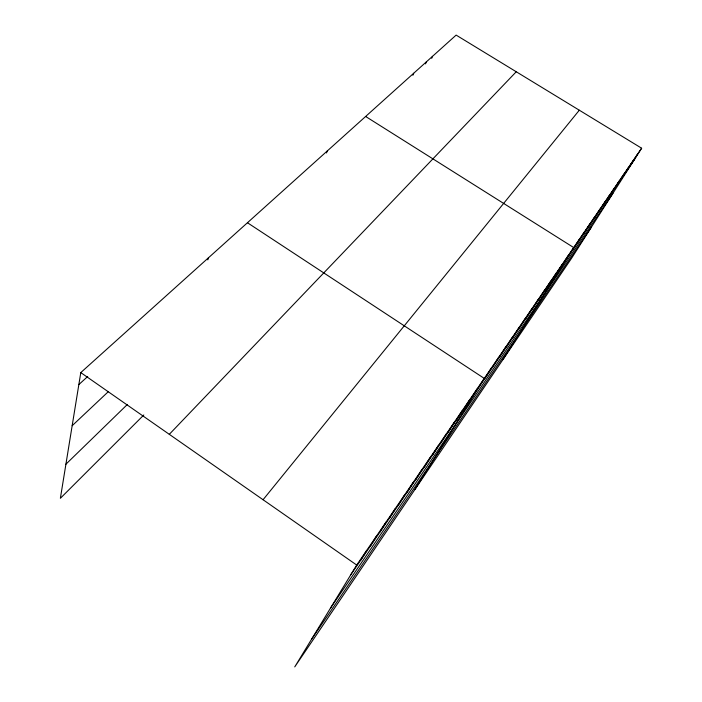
<?xml version="1.0" encoding="UTF-8"?>
<svg xmlns="http://www.w3.org/2000/svg" width="702" height="702" viewBox="0 0 702 702"><rect width="100%" height="100%" fill="white"/><g stroke="black" fill="none" stroke-linecap="round" stroke-linejoin="round"><path stroke-width="1.05" d="M641.628 148.21L356.686 565.04L294.743 666.9L571.753 257.994L641.628 148.21L456.133 35.1L80.791 372.587L60.372 498.306L143.796 414.987M207.827 259.863L208.371 257.871M326.527 152.948L327.202 151.027M412.89 75.263L413.697 73.254M425.535 63.873L426.351 61.873M431.695 58.319L432.511 56.335M360.714 560.205L366.716 550.359M370.437 545.972L376.5 536.056M379.914 532.09L386.039 522.104M389.162 518.55L395.331 508.502M398.192 505.335L404.405 495.226M407.002 492.435L413.259 482.283M415.602 479.843L421.902 469.638M424.008 467.532L430.344 457.292M432.221 455.51L438.583 445.235M440.242 443.769L446.639 433.459M448.087 432.283L454.501 421.946M455.756 421.051L462.197 410.696M463.25 410.073L469.717 399.692M470.594 399.324L477.07 388.934M414.987 489.399L484.266 378.404L247.446 222.736M485.073 378.124L491.584 367.699M492.216 367.664L498.745 357.23M499.21 357.423L505.738 346.999M506.045 347.411L512.592 336.978M512.741 337.609L519.296 327.176M519.296 328.01L525.851 317.576M525.719 318.611L532.274 308.187M532.002 309.406L538.557 298.991M538.162 300.386L544.717 289.979M544.199 291.549L550.754 281.151M550.114 282.888L556.668 272.499M555.914 274.403L562.46 264.022M561.6 266.076L568.146 255.712M502.895 359.635L573.709 247.569L365.637 116.471M572.648 249.903L579.176 239.575M578.009 242.05L584.529 231.739M583.274 234.345L589.785 224.052M588.443 226.781L594.945 216.514M593.506 219.357L599.999 209.108M598.49 212.065L604.966 201.843M603.378 204.905L609.845 194.708M608.178 197.876L614.636 187.706M612.89 190.979L619.339 180.826M617.523 184.196L623.955 174.07M622.077 177.527L628.492 167.436M626.544 170.981L632.95 160.916M630.94 164.549L637.328 154.51M330.423 608.23L612.943 193.287M311.469 639.399L591.391 227.141M350.746 574.806L635.257 158.222M263.066 499.736L579.308 110.214M169.305 434.327L516.251 71.762M65.909 464.215L127.22 404.606M72.166 425.71L108.38 391.611M78.843 384.573L87.697 376.526M80.791 372.587L356.686 565.04"/></g></svg>
